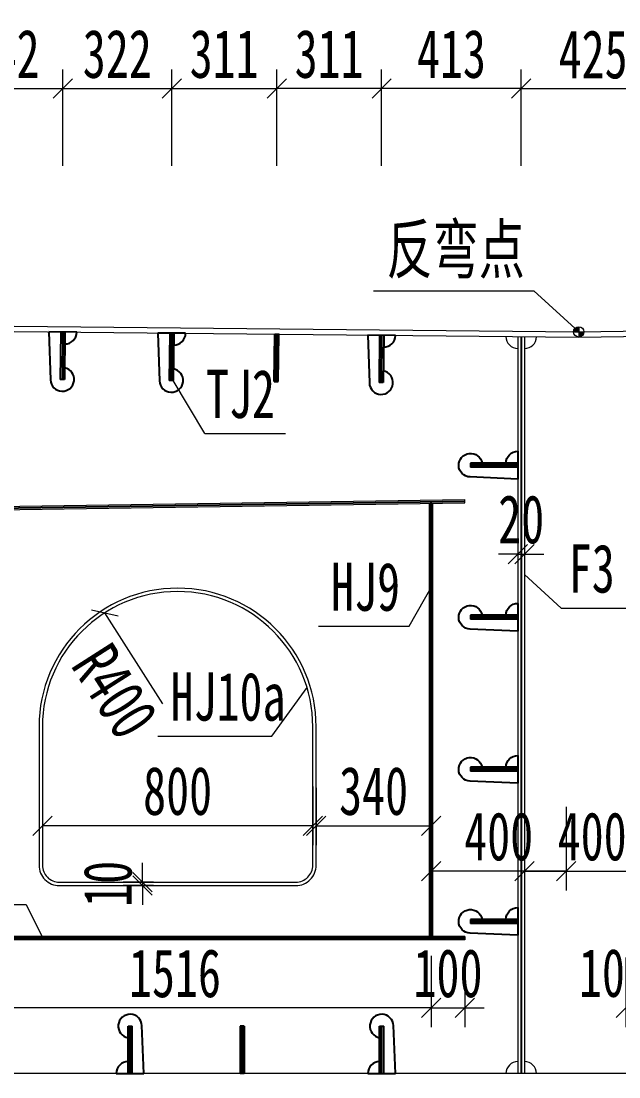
# Model space of a CAD drawing. Header units: millimetres. Extents: x 44597 to 300567, y -113054 to 73044.
# Drawn here: x 146508 to 148277, y -93120 to -89996 of the extents above; entities that cross this region are included whole.
import ezdxf
from ezdxf.enums import TextEntityAlignment as Align

# ---------------------------------------------------------------- set-up
doc = ezdxf.new("R2010")
doc.units = ezdxf.units.MM
doc.layers.get('Defpoints').update_dxf_attribs({"color": 8})
for name, color, linetype, lineweight in [('文字', 7, 'Continuous', 15), ('细实线', 4, 'Continuous', 15), ('钢板粗线', 1, 'Continuous', 25), ('钢板细线', 6, 'Continuous', 15)]:
    doc.layers.add(name, color=color, linetype=linetype, lineweight=lineweight)
doc.styles.add('111', font='', dxfattribs={"width": 0.7})
doc.styles.add('BM_Dim', font='', dxfattribs={"width": 0.85})
doc.styles.get('111').set_extended_font_data('仿宋_GB2312')
doc.styles.get('BM_Dim').set_extended_font_data('仿宋_GB2312')
doc.dimstyles.new('200', dxfattribs={"dimscale": 0, "dimtxt": 2.5, "dimasz": 1, "dimexe": 1, "dimexo": 1, "dimgap": 0.6, "dimtad": 1, "dimdec": 0, "dimdsep": 46, "dimtxsty": '111', "dimblk": 'OBLIQUE', "dimcen": 0, "dimclrd": 4, "dimclre": 4, "dimclrt": 4, "dimadec": 1, "dimazin": 2, "dimtfac": 1, "dimtdec": 0, "dimtix": 1, "dimtmove": 2, "dimatfit": 3, "dimfxl": 4, "dimfxlon": 1, "dimtolj": 1, "dimlwd": -1, "dimlwe": -1, "dimarcsym": 0})

# ---------------------------------------------------------------- blocks, each defined once
blk = doc.blocks.new('_Oblique')
at = {"color": 0, "linetype": 'ByBlock', "lineweight": -2}
blk.add_line((-0.5, -0.5), (0.5, 0.5), dxfattribs=at)
blk = doc.blocks.new('*D2966')
at = {"layer": 'Defpoints', "color": 0, "transparency": 16777216}
for p in [(152358.4, -89862.1), (152358.4, -90847.4), (143970.5, -90873.7)]:
    blk.add_point(p, dxfattribs=at)
at = {"layer": '细实线', "color": 4, "transparency": 16777216}
for p, q in [((143970.5, -90090.6), (143970.5, -89804.9)), ((152358.4, -90090.6), (152358.4, -89804.9)), ((143970.5, -89862.1), (152358.4, -89862.1))]:
    blk.add_line(p, q, dxfattribs=at)
at = {"layer": '细实线', "color": 4, "transparency": 16777216, "xscale": 57.14285714285715, "yscale": 57.14285714285715, "zscale": 57.14285714285715, "rotation": 180}
blk.add_blockref('_Oblique', (143970.5, -89862.1), dxfattribs=at)
at = {"layer": '细实线', "color": 4, "transparency": 16777216, "xscale": 57.14285714285715, "yscale": 57.14285714285715, "zscale": 57.14285714285715}
blk.add_blockref('_Oblique', (152358.4, -89862.1), dxfattribs=at)
at = {"layer": '细实线', "color": 4, "transparency": 16777216, "insert": (148164.5, -89759.8), "char_height": 142.86, "attachment_point": 5, "style": '111'}
blk.add_mtext('\\A1;8388', dxfattribs=at)
blk = doc.blocks.new('*D2968')
at = {"layer": 'Defpoints', "color": 0, "transparency": 16777216}
for p in [(147575.3, -93110.1), (147988.1, -93110.1), (147575.3, -93542.4)]:
    blk.add_point(p, dxfattribs=at)
at = {"layer": '细实线', "color": 4, "transparency": 16777216}
for p, q in [((147575.3, -93313.9), (147575.3, -93599.6)), ((147988.1, -93313.9), (147988.1, -93599.6)), ((147988.1, -93542.4), (147575.3, -93542.4))]:
    blk.add_line(p, q, dxfattribs=at)
at = {"layer": '细实线', "color": 4, "transparency": 16777216, "xscale": 57.14285714285715, "yscale": 57.14285714285715, "zscale": 57.14285714285715, "rotation": 180}
blk.add_blockref('_Oblique', (147575.3, -93542.4), dxfattribs=at)
at = {"layer": '细实线', "color": 4, "transparency": 16777216, "xscale": 57.14285714285715, "yscale": 57.14285714285715, "zscale": 57.14285714285715}
blk.add_blockref('_Oblique', (147988.1, -93542.4), dxfattribs=at)
at = {"layer": '细实线', "color": 4, "transparency": 16777216, "insert": (147781.7, -93440.2), "char_height": 142.86, "attachment_point": 5, "style": '111'}
blk.add_mtext('\\A1;413', dxfattribs=at)
blk = doc.blocks.new('*D2974')
at = {"layer": 'Defpoints', "color": 0, "transparency": 16777216}
for p in [(147162.4, -93111.7), (147575.3, -93110.1), (147162.4, -93542.4)]:
    blk.add_point(p, dxfattribs=at)
at = {"layer": '细实线', "color": 4, "transparency": 16777216}
for p, q in [((147162.4, -93313.9), (147162.4, -93599.6)), ((147575.3, -93313.9), (147575.3, -93599.6)), ((147575.3, -93542.4), (147162.4, -93542.4))]:
    blk.add_line(p, q, dxfattribs=at)
at = {"layer": '细实线', "color": 4, "transparency": 16777216, "xscale": 57.14285714285715, "yscale": 57.14285714285715, "zscale": 57.14285714285715, "rotation": 180}
blk.add_blockref('_Oblique', (147162.4, -93542.4), dxfattribs=at)
at = {"layer": '细实线', "color": 4, "transparency": 16777216, "xscale": 57.14285714285715, "yscale": 57.14285714285715, "zscale": 57.14285714285715}
blk.add_blockref('_Oblique', (147575.3, -93542.4), dxfattribs=at)
at = {"layer": '细实线', "color": 4, "transparency": 16777216, "insert": (147368.8, -93440.2), "char_height": 142.86, "attachment_point": 5, "style": '111'}
blk.add_mtext('\\A1;413', dxfattribs=at)
blk = doc.blocks.new('*D2975')
at = {"layer": 'Defpoints', "color": 0, "transparency": 16777216}
for p in [(147264.7, -90195.9), (146954.2, -90859.7), (147264.7, -90877.2)]:
    blk.add_point(p, dxfattribs=at)
at = {"layer": '细实线', "color": 4, "transparency": 16777216}
for p, q in [((146954.2, -90424.5), (146954.2, -90138.8)), ((147264.7, -90424.5), (147264.7, -90138.8)), ((146954.2, -90195.9), (147264.7, -90195.9))]:
    blk.add_line(p, q, dxfattribs=at)
at = {"layer": '细实线', "color": 4, "transparency": 16777216, "xscale": 57.14285714285715, "yscale": 57.14285714285715, "zscale": 57.14285714285715, "rotation": 180}
blk.add_blockref('_Oblique', (146954.2, -90195.9), dxfattribs=at)
at = {"layer": '细实线', "color": 4, "transparency": 16777216, "xscale": 57.14285714285715, "yscale": 57.14285714285715, "zscale": 57.14285714285715}
blk.add_blockref('_Oblique', (147264.7, -90195.9), dxfattribs=at)
at = {"layer": '细实线', "color": 4, "transparency": 16777216, "insert": (147109.4, -90093.7), "char_height": 142.86, "attachment_point": 5, "style": '111'}
blk.add_mtext('\\A1;311', dxfattribs=at)
blk = doc.blocks.new('12-140加劲 有过焊孔')
at = {"layer": 'Defpoints'}
blk.add_line((0, 0), (0, 140), dxfattribs=at)
at = {"layer": '钢板粗线', "color": 7}
for p, q in [((-6, 0), (-6, 140)), ((-6, 140), (6, 140)), ((6, 0), (6, 140)), ((41, 0), (35, 141.5)), ((-41, 0), (41, 0))]:
    blk.add_line(p, q, dxfattribs=at)
for centre, start, end in [((0, 140), 2.441, 260.1291), ((-6, 0), 90, 180)]:
    blk.add_arc(centre, 35, start, end, dxfattribs=at)
blk = doc.blocks.new('*D2983')
at = {"layer": 'Defpoints', "color": 0, "transparency": 16777216}
for p in [(146954.2, -90195.9), (146631.9, -90855), (146954.2, -90859.7)]:
    blk.add_point(p, dxfattribs=at)
at = {"layer": '细实线', "color": 4, "transparency": 16777216}
for p, q in [((146631.9, -90424.5), (146631.9, -90138.8)), ((146954.2, -90424.5), (146954.2, -90138.8)), ((146631.9, -90195.9), (146954.2, -90195.9))]:
    blk.add_line(p, q, dxfattribs=at)
at = {"layer": '细实线', "color": 4, "transparency": 16777216, "xscale": 57.14285714285715, "yscale": 57.14285714285715, "zscale": 57.14285714285715, "rotation": 180}
blk.add_blockref('_Oblique', (146631.9, -90195.9), dxfattribs=at)
at = {"layer": '细实线', "color": 4, "transparency": 16777216, "xscale": 57.14285714285715, "yscale": 57.14285714285715, "zscale": 57.14285714285715}
blk.add_blockref('_Oblique', (146954.2, -90195.9), dxfattribs=at)
at = {"layer": '细实线', "color": 4, "transparency": 16777216, "insert": (146793, -90093.7), "char_height": 142.86, "attachment_point": 5, "style": '111'}
blk.add_mtext('\\A1;322', dxfattribs=at)
blk = doc.blocks.new('*D2984')
at = {"layer": 'Defpoints', "color": 0, "transparency": 16777216}
for p in [(146631.9, -90195.9), (146290.1, -90868), (146631.9, -90855)]:
    blk.add_point(p, dxfattribs=at)
at = {"layer": '细实线', "color": 4, "transparency": 16777216}
for p, q in [((146290.1, -90424.5), (146290.1, -90138.8)), ((146631.9, -90424.5), (146631.9, -90138.8)), ((146290.1, -90195.9), (146631.9, -90195.9))]:
    blk.add_line(p, q, dxfattribs=at)
at = {"layer": '细实线', "color": 4, "transparency": 16777216, "xscale": 57.14285714285715, "yscale": 57.14285714285715, "zscale": 57.14285714285715, "rotation": 180}
blk.add_blockref('_Oblique', (146290.1, -90195.9), dxfattribs=at)
at = {"layer": '细实线', "color": 4, "transparency": 16777216, "xscale": 57.14285714285715, "yscale": 57.14285714285715, "zscale": 57.14285714285715}
blk.add_blockref('_Oblique', (146631.9, -90195.9), dxfattribs=at)
at = {"layer": '细实线', "color": 4, "transparency": 16777216, "insert": (146461, -90093.7), "char_height": 142.86, "attachment_point": 5, "style": '111'}
blk.add_mtext('\\A1;342', dxfattribs=at)
blk = doc.blocks.new('*D2988')
at = {"layer": 'Defpoints', "color": 0, "transparency": 16777216}
for p in [(147575.3, -90195.9), (147575.3, -90857), (147988.1, -90931.3)]:
    blk.add_point(p, dxfattribs=at)
at = {"layer": '细实线', "color": 4, "transparency": 16777216}
for p, q in [((147575.3, -90424.5), (147575.3, -90138.8)), ((147988.1, -90424.5), (147988.1, -90138.8)), ((147988.1, -90195.9), (147575.3, -90195.9))]:
    blk.add_line(p, q, dxfattribs=at)
at = {"layer": '细实线', "color": 4, "transparency": 16777216, "xscale": 57.14285714285715, "yscale": 57.14285714285715, "zscale": 57.14285714285715, "rotation": 180}
blk.add_blockref('_Oblique', (147575.3, -90195.9), dxfattribs=at)
at = {"layer": '细实线', "color": 4, "transparency": 16777216, "xscale": 57.14285714285715, "yscale": 57.14285714285715, "zscale": 57.14285714285715}
blk.add_blockref('_Oblique', (147988.1, -90195.9), dxfattribs=at)
at = {"layer": '细实线', "color": 4, "transparency": 16777216, "insert": (147781.7, -90093.7), "char_height": 142.86, "attachment_point": 5, "style": '111'}
blk.add_mtext('\\A1;413', dxfattribs=at)
blk = doc.blocks.new('*D2989')
at = {"layer": 'Defpoints', "color": 0, "transparency": 16777216}
for p in [(147264.7, -90195.9), (147264.7, -90877.2), (147575.3, -90857)]:
    blk.add_point(p, dxfattribs=at)
at = {"layer": '细实线', "color": 4, "transparency": 16777216}
for p, q in [((147264.7, -90424.5), (147264.7, -90138.8)), ((147575.3, -90424.5), (147575.3, -90138.8)), ((147575.3, -90195.9), (147264.7, -90195.9))]:
    blk.add_line(p, q, dxfattribs=at)
at = {"layer": '细实线', "color": 4, "transparency": 16777216, "xscale": 57.14285714285715, "yscale": 57.14285714285715, "zscale": 57.14285714285715, "rotation": 180}
blk.add_blockref('_Oblique', (147264.7, -90195.9), dxfattribs=at)
at = {"layer": '细实线', "color": 4, "transparency": 16777216, "xscale": 57.14285714285715, "yscale": 57.14285714285715, "zscale": 57.14285714285715}
blk.add_blockref('_Oblique', (147575.3, -90195.9), dxfattribs=at)
at = {"layer": '细实线', "color": 4, "transparency": 16777216, "insert": (147420, -90093.7), "char_height": 142.86, "attachment_point": 5, "style": '111'}
blk.add_mtext('\\A1;311', dxfattribs=at)
blk = doc.blocks.new('*D2992')
at = {"layer": 'Defpoints', "color": 0, "transparency": 16777216}
for p in [(152358.4, -89566), (140690.2, -90845.3), (152358.4, -90880)]:
    blk.add_point(p, dxfattribs=at)
at = {"layer": '细实线', "color": 4, "transparency": 16777216}
for p, q in [((140690.2, -89794.5), (140690.2, -89508.8)), ((152358.4, -89794.5), (152358.4, -89508.8)), ((140690.2, -89566), (152358.4, -89566))]:
    blk.add_line(p, q, dxfattribs=at)
at = {"layer": '细实线', "color": 4, "transparency": 16777216, "xscale": 57.14285714285715, "yscale": 57.14285714285715, "zscale": 57.14285714285715, "rotation": 180}
blk.add_blockref('_Oblique', (140690.2, -89566), dxfattribs=at)
at = {"layer": '细实线', "color": 4, "transparency": 16777216, "xscale": 57.14285714285715, "yscale": 57.14285714285715, "zscale": 57.14285714285715}
blk.add_blockref('_Oblique', (152358.4, -89566), dxfattribs=at)
at = {"layer": '细实线', "color": 4, "transparency": 16777216, "insert": (146524.3, -89463.7), "char_height": 142.86, "attachment_point": 5, "style": '111'}
blk.add_mtext('\\A1;11668', dxfattribs=at)
blk = doc.blocks.new('*D2993')
at = {"layer": 'Defpoints', "color": 0, "transparency": 16777216}
for p in [(146206, -92710.1), (147721.5, -92705.1), (146206, -92916.4)]:
    blk.add_point(p, dxfattribs=at)
at = {"layer": '细实线', "color": 4, "transparency": 16777216}
for p, q in [((146206, -92767.2), (146206, -92973.5)), ((147721.5, -92762.2), (147721.5, -92973.5)), ((147721.5, -92916.4), (146206, -92916.4))]:
    blk.add_line(p, q, dxfattribs=at)
at = {"layer": '细实线', "color": 4, "transparency": 16777216, "xscale": 57.14285714285715, "yscale": 57.14285714285715, "zscale": 57.14285714285715, "rotation": 180}
blk.add_blockref('_Oblique', (146206, -92916.4), dxfattribs=at)
at = {"layer": '细实线', "color": 4, "transparency": 16777216, "xscale": 57.14285714285715, "yscale": 57.14285714285715, "zscale": 57.14285714285715}
blk.add_blockref('_Oblique', (147721.5, -92916.4), dxfattribs=at)
at = {"layer": '细实线', "color": 4, "transparency": 16777216, "insert": (146963.7, -92814.1), "char_height": 142.86, "attachment_point": 5, "style": '111'}
blk.add_mtext('\\A1;1516', dxfattribs=at)
blk = doc.blocks.new('*D2994')
at = {"layer": 'Defpoints', "color": 0, "transparency": 16777216}
for p in [(146830.9, -93110.1), (147162.4, -93111.7), (146830.9, -93542.4)]:
    blk.add_point(p, dxfattribs=at)
at = {"layer": '细实线', "color": 4, "transparency": 16777216}
for p, q in [((146830.9, -93313.9), (146830.9, -93599.6)), ((147162.4, -93313.9), (147162.4, -93599.6)), ((147162.4, -93542.4), (146830.9, -93542.4))]:
    blk.add_line(p, q, dxfattribs=at)
at = {"layer": '细实线', "color": 4, "transparency": 16777216, "xscale": 57.14285714285715, "yscale": 57.14285714285715, "zscale": 57.14285714285715, "rotation": 180}
blk.add_blockref('_Oblique', (146830.9, -93542.4), dxfattribs=at)
at = {"layer": '细实线', "color": 4, "transparency": 16777216, "xscale": 57.14285714285715, "yscale": 57.14285714285715, "zscale": 57.14285714285715}
blk.add_blockref('_Oblique', (147162.4, -93542.4), dxfattribs=at)
at = {"layer": '细实线', "color": 4, "transparency": 16777216, "insert": (146996.7, -93440.2), "char_height": 142.86, "attachment_point": 5, "style": '111'}
blk.add_mtext('\\A1;331', dxfattribs=at)
blk = doc.blocks.new('*D2995')
at = {"layer": 'Defpoints', "color": 0, "transparency": 16777216}
for p in [(146434.9, -93110.1), (146830.9, -93110.1), (146434.9, -93542.4)]:
    blk.add_point(p, dxfattribs=at)
at = {"layer": '细实线', "color": 4, "transparency": 16777216}
for p, q in [((146434.9, -93313.9), (146434.9, -93599.6)), ((146830.9, -93313.9), (146830.9, -93599.6)), ((146830.9, -93542.4), (146434.9, -93542.4))]:
    blk.add_line(p, q, dxfattribs=at)
at = {"layer": '细实线', "color": 4, "transparency": 16777216, "xscale": 57.14285714285715, "yscale": 57.14285714285715, "zscale": 57.14285714285715, "rotation": 180}
blk.add_blockref('_Oblique', (146434.9, -93542.4), dxfattribs=at)
at = {"layer": '细实线', "color": 4, "transparency": 16777216, "xscale": 57.14285714285715, "yscale": 57.14285714285715, "zscale": 57.14285714285715}
blk.add_blockref('_Oblique', (146830.9, -93542.4), dxfattribs=at)
at = {"layer": '细实线', "color": 4, "transparency": 16777216, "insert": (146632.9, -93440.2), "char_height": 142.86, "attachment_point": 5, "style": '111'}
blk.add_mtext('\\A1;396', dxfattribs=at)
blk = doc.blocks.new('*D3002')
at = {"layer": 'Defpoints', "color": 0, "transparency": 16777216}
for p in [(147721.5, -92710.1), (147821.5, -92710.1), (147821.5, -92916.4)]:
    blk.add_point(p, dxfattribs=at)
at = {"layer": '细实线', "color": 4, "transparency": 16777216}
for p, q in [((147721.5, -92767.2), (147721.5, -92973.5)), ((147821.5, -92767.2), (147821.5, -92973.5)), ((147721.5, -92916.4), (147664.4, -92916.4)), ((147721.5, -92916.4), (147821.5, -92916.4)), ((147821.5, -92916.4), (147878.7, -92916.4))]:
    blk.add_line(p, q, dxfattribs=at)
at = {"layer": '细实线', "color": 4, "transparency": 16777216, "xscale": 57.14285714285715, "yscale": 57.14285714285715, "zscale": 57.14285714285715}
blk.add_blockref('_Oblique', (147721.5, -92916.4), dxfattribs=at)
at = {"layer": '细实线', "color": 4, "transparency": 16777216, "xscale": 57.14285714285715, "yscale": 57.14285714285715, "zscale": 57.14285714285715, "rotation": 180}
blk.add_blockref('_Oblique', (147821.5, -92916.4), dxfattribs=at)
at = {"layer": '细实线', "color": 4, "transparency": 16777216, "insert": (147771.5, -92814.1), "char_height": 142.86, "attachment_point": 5, "style": '111'}
blk.add_mtext('\\A1;100', dxfattribs=at)
blk = doc.blocks.new('*D3003')
at = {"layer": 'Defpoints', "color": 0, "transparency": 16777216}
for p in [(147381.5, -92208.1), (147721.5, -92201.8), (147721.5, -92377)]:
    blk.add_point(p, dxfattribs=at)
at = {"layer": '细实线', "color": 4, "transparency": 16777216}
for p, q in [((147381.5, -92265.3), (147381.5, -92434.2)), ((147721.5, -92258.9), (147721.5, -92434.2)), ((147381.5, -92377), (147721.5, -92377))]:
    blk.add_line(p, q, dxfattribs=at)
at = {"layer": '细实线', "color": 4, "transparency": 16777216, "xscale": 57.14285714285715, "yscale": 57.14285714285715, "zscale": 57.14285714285715, "rotation": 180}
blk.add_blockref('_Oblique', (147381.5, -92377), dxfattribs=at)
at = {"layer": '细实线', "color": 4, "transparency": 16777216, "xscale": 57.14285714285715, "yscale": 57.14285714285715, "zscale": 57.14285714285715}
blk.add_blockref('_Oblique', (147721.5, -92377), dxfattribs=at)
at = {"layer": '细实线', "color": 4, "transparency": 16777216, "insert": (147551.5, -92274.8), "char_height": 142.86, "attachment_point": 5, "style": '111'}
blk.add_mtext('\\A1;340', dxfattribs=at)
blk = doc.blocks.new('*D3004')
at = {"layer": 'Defpoints', "color": 0, "transparency": 16777216}
for p in [(146571.5, -92209.7), (147371.5, -92203.4), (146571.5, -92377)]:
    blk.add_point(p, dxfattribs=at)
at = {"layer": '细实线', "color": 4, "transparency": 16777216}
for p, q in [((146571.5, -92266.8), (146571.5, -92434.2)), ((147371.5, -92260.5), (147371.5, -92434.2)), ((147371.5, -92377), (146571.5, -92377))]:
    blk.add_line(p, q, dxfattribs=at)
at = {"layer": '细实线', "color": 4, "transparency": 16777216, "xscale": 57.14285714285715, "yscale": 57.14285714285715, "zscale": 57.14285714285715, "rotation": 180}
blk.add_blockref('_Oblique', (146571.5, -92377), dxfattribs=at)
at = {"layer": '细实线', "color": 4, "transparency": 16777216, "xscale": 57.14285714285715, "yscale": 57.14285714285715, "zscale": 57.14285714285715}
blk.add_blockref('_Oblique', (147371.5, -92377), dxfattribs=at)
at = {"layer": '细实线', "color": 4, "transparency": 16777216, "insert": (146971.5, -92274.8), "char_height": 142.86, "attachment_point": 5, "style": '111'}
blk.add_mtext('\\A1;800', dxfattribs=at)
blk = doc.blocks.new('*D3005')
at = {"layer": 'Defpoints', "color": 0, "transparency": 16777216}
for p in [(146867.6, -92554.1), (146957.7, -92544.1), (146957.7, -92554.1)]:
    blk.add_point(p, dxfattribs=at)
at = {"layer": '细实线', "color": 4, "transparency": 16777216}
for p, q in [((146867.6, -92544.1), (146867.6, -92487)), ((146900.5, -92544.1), (146810.4, -92544.1)), ((146900.5, -92554.1), (146810.4, -92554.1)), ((146867.6, -92544.1), (146867.6, -92554.1)), ((146867.6, -92554.1), (146867.6, -92611.2))]:
    blk.add_line(p, q, dxfattribs=at)
at = {"layer": '细实线', "color": 4, "transparency": 16777216, "xscale": 57.14285714285715, "yscale": 57.14285714285715, "zscale": 57.14285714285715}
for p, rotation in [((146867.6, -92544.1), 270), ((146867.6, -92554.1), 90)]:
    blk.add_blockref('_Oblique', p, dxfattribs=dict(at, rotation=rotation))
at = {"layer": '细实线', "color": 4, "transparency": 16777216, "insert": (146765.3, -92549.1), "char_height": 142.86, "attachment_point": 5, "rotation": 90, "style": '111'}
blk.add_mtext('\\A1;10', dxfattribs=at)
blk = doc.blocks.new('*D3006')
at = {"layer": 'Defpoints', "color": 0, "transparency": 16777216}
for p in [(147721.5, -92228.7), (148121.5, -92264), (147721.5, -92511.6)]:
    blk.add_point(p, dxfattribs=at)
at = {"layer": '细实线', "color": 4, "transparency": 16777216}
for p, q in [((147721.5, -92285.9), (147721.5, -92568.8)), ((148121.5, -92321.1), (148121.5, -92568.8)), ((148121.5, -92511.6), (147721.5, -92511.6))]:
    blk.add_line(p, q, dxfattribs=at)
at = {"layer": '细实线', "color": 4, "transparency": 16777216, "xscale": 57.14285714285715, "yscale": 57.14285714285715, "zscale": 57.14285714285715, "rotation": 180}
blk.add_blockref('_Oblique', (147721.5, -92511.6), dxfattribs=at)
at = {"layer": '细实线', "color": 4, "transparency": 16777216, "xscale": 57.14285714285715, "yscale": 57.14285714285715, "zscale": 57.14285714285715}
blk.add_blockref('_Oblique', (148121.5, -92511.6), dxfattribs=at)
at = {"layer": '细实线', "color": 4, "transparency": 16777216, "insert": (147921.5, -92409.4), "char_height": 142.86, "attachment_point": 5, "style": '111'}
blk.add_mtext('\\A1;400', dxfattribs=at)
blk = doc.blocks.new('...')
at = {"layer": '细实线'}
h = blk.add_hatch(color=256, dxfattribs=at)
h.dxf.hatch_style = 1
h.paths.add_polyline_path([(-15.3, 0, -0.414214), (0, 15.3), (0, 0)])
h.paths.add_polyline_path([(0, -15.3), (0, 0), (15.3, 0, -0.414214)])
for p, q in [((0, 15.3), (0, -15.3)), ((-15.3, 0), (15.3, 0))]:
    blk.add_line(p, q, dxfattribs=at)
blk.add_circle((0, 0), 15.3, dxfattribs=at)
blk = doc.blocks.new('*D3037')
at = {"layer": 'Defpoints', "color": 0, "transparency": 16777216}
for p in [(-4582.9, 647.1), (-4582.9, -84.7), (-5008.3, -97.1)]:
    blk.add_point(p, dxfattribs=at)
at = {"layer": '细实线', "color": 4, "transparency": 16777216}
for p, q in [((-5008.3, 418.5), (-5008.3, 704.2)), ((-4582.9, 418.5), (-4582.9, 704.2)), ((-5008.3, 647.1), (-4582.9, 647.1))]:
    blk.add_line(p, q, dxfattribs=at)
at = {"layer": '细实线', "color": 4, "transparency": 16777216, "xscale": 57.14285714285715, "yscale": 57.14285714285715, "zscale": 57.14285714285715, "rotation": 180}
blk.add_blockref('_Oblique', (-5008.3, 647.1), dxfattribs=at)
at = {"layer": '细实线', "color": 4, "transparency": 16777216, "xscale": 57.14285714285715, "yscale": 57.14285714285715, "zscale": 57.14285714285715}
blk.add_blockref('_Oblique', (-4582.9, 647.1), dxfattribs=at)
at = {"layer": '细实线', "color": 4, "transparency": 16777216, "insert": (-4795.6, 747.8), "char_height": 142.86, "attachment_point": 5, "style": '111'}
blk.add_mtext('\\A1;425', dxfattribs=at)
blk = doc.blocks.new('*D3039')
at = {"layer": 'Defpoints', "color": 0, "transparency": 16777216}
for p in [(-4698.3, -1867.1), (-4598.3, -1867.1), (-4698.3, -2072.6)]:
    blk.add_point(p, dxfattribs=at)
at = {"layer": '细实线', "color": 4, "transparency": 16777216}
for p, q in [((-4698.3, -1924.2), (-4698.3, -2129.7)), ((-4598.3, -1924.2), (-4598.3, -2129.7)), ((-4598.3, -2072.6), (-4698.3, -2072.6))]:
    blk.add_line(p, q, dxfattribs=at)
at = {"layer": '细实线', "color": 4, "transparency": 16777216, "xscale": 57.14285714285715, "yscale": 57.14285714285715, "zscale": 57.14285714285715, "rotation": 180}
blk.add_blockref('_Oblique', (-4698.3, -2072.6), dxfattribs=at)
at = {"layer": '细实线', "color": 4, "transparency": 16777216, "xscale": 57.14285714285715, "yscale": 57.14285714285715, "zscale": 57.14285714285715}
blk.add_blockref('_Oblique', (-4598.3, -2072.6), dxfattribs=at)
at = {"layer": '细实线', "color": 4, "transparency": 16777216, "insert": (-4735.4, -1970.3), "char_height": 142.86, "attachment_point": 5, "style": '111'}
blk.add_mtext('\\A1;100', dxfattribs=at)
blk = doc.blocks.new('*D3040')
at = {"layer": 'Defpoints', "color": 0, "transparency": 16777216}
for p in [(-4998.3, -1429.4), (-4598.3, -1429.4), (-4598.3, -1668.6)]:
    blk.add_point(p, dxfattribs=at)
at = {"layer": '细实线', "color": 4, "transparency": 16777216}
for p, q in [((-4998.3, -1486.6), (-4998.3, -1725.7)), ((-4598.3, -1486.6), (-4598.3, -1725.7)), ((-4998.3, -1668.6), (-4598.3, -1668.6))]:
    blk.add_line(p, q, dxfattribs=at)
at = {"layer": '细实线', "color": 4, "transparency": 16777216, "xscale": 57.14285714285715, "yscale": 57.14285714285715, "zscale": 57.14285714285715, "rotation": 180}
blk.add_blockref('_Oblique', (-4998.3, -1668.6), dxfattribs=at)
at = {"layer": '细实线', "color": 4, "transparency": 16777216, "xscale": 57.14285714285715, "yscale": 57.14285714285715, "zscale": 57.14285714285715}
blk.add_blockref('_Oblique', (-4598.3, -1668.6), dxfattribs=at)
at = {"layer": '细实线', "color": 4, "transparency": 16777216, "insert": (-4798.3, -1566.3), "char_height": 142.86, "attachment_point": 5, "style": '111'}
blk.add_mtext('\\A1;400', dxfattribs=at)
blk = doc.blocks.new('*D3041')
at = {"layer": 'Defpoints', "color": 0, "transparency": 16777216}
for p in [(-5018.3, -671.8), (-4998.3, -679.2), (-4998.3, -730.4)]:
    blk.add_point(p, dxfattribs=at)
at = {"layer": '细实线', "color": 4, "transparency": 16777216}
for p, q in [((-5018.3, -730.4), (-5075.5, -730.4)), ((-5018.3, -729), (-5018.3, -787.5)), ((-5018.3, -730.4), (-4998.3, -730.4)), ((-4998.3, -730.4), (-4998.3, -787.5)), ((-4998.3, -730.4), (-4941.2, -730.4))]:
    blk.add_line(p, q, dxfattribs=at)
at = {"layer": '细实线', "color": 4, "transparency": 16777216, "xscale": 57.14285714285715, "yscale": 57.14285714285715, "zscale": 57.14285714285715}
blk.add_blockref('_Oblique', (-5018.3, -730.4), dxfattribs=at)
at = {"layer": '细实线', "color": 4, "transparency": 16777216, "xscale": 57.14285714285715, "yscale": 57.14285714285715, "zscale": 57.14285714285715, "rotation": 180}
blk.add_blockref('_Oblique', (-4998.3, -730.4), dxfattribs=at)
at = {"layer": '细实线', "color": 4, "transparency": 16777216, "insert": (-5008.3, -628.1), "char_height": 142.86, "attachment_point": 5, "style": '111'}
blk.add_mtext('\\A1;20', dxfattribs=at)
blk = doc.blocks.new('*D3042')
at = {"layer": 'Defpoints', "color": 0, "transparency": 16777216}
for p in [(-5008.3, -2267.1), (-4521.9, -2267.1), (-5008.3, -2699.4)]:
    blk.add_point(p, dxfattribs=at)
at = {"layer": '细实线', "color": 4, "transparency": 16777216}
for p, q in [((-5008.3, -2470.8), (-5008.3, -2756.6)), ((-4521.9, -2470.8), (-4521.9, -2756.6)), ((-4521.9, -2699.4), (-5008.3, -2699.4))]:
    blk.add_line(p, q, dxfattribs=at)
at = {"layer": '细实线', "color": 4, "transparency": 16777216, "xscale": 57.14285714285715, "yscale": 57.14285714285715, "zscale": 57.14285714285715, "rotation": 180}
blk.add_blockref('_Oblique', (-5008.3, -2699.4), dxfattribs=at)
at = {"layer": '细实线', "color": 4, "transparency": 16777216, "xscale": 57.14285714285715, "yscale": 57.14285714285715, "zscale": 57.14285714285715}
blk.add_blockref('_Oblique', (-4521.9, -2699.4), dxfattribs=at)
at = {"layer": '细实线', "color": 4, "transparency": 16777216, "insert": (-4765.1, -2597.2), "char_height": 142.86, "attachment_point": 5, "style": '111'}
blk.add_mtext('\\A1;486', dxfattribs=at)
blk = doc.blocks.new('14-160加劲 有过焊孔')
at = {"layer": 'Defpoints'}
blk.add_line((38609.4, 31489.3), (38609.4, 31629.3), dxfattribs=at)
at = {"layer": '钢板粗线', "color": 7}
for p, q in [((38603.4, 31489.3), (38603.4, 31629.3)), ((38603.4, 31629.3), (38615.4, 31629.3)), ((38615.4, 31489.3), (38615.4, 31629.3)), ((38650.4, 31489.3), (38644.3, 31630.8)), ((38568.4, 31489.3), (38650.4, 31489.3))]:
    blk.add_line(p, q, dxfattribs=at)
for centre, start, end in [((38609.4, 31629.3), 2.441, 260.1291), ((38603.4, 31489.3), 90, 180)]:
    blk.add_arc(centre, 35, start, end, dxfattribs=at)
blk = doc.blocks.new('12-140加劲 无过焊孔')
at = {"layer": 'Defpoints'}
blk.add_line((38946.6, 32076.7), (38946.6, 32216.7), dxfattribs=at)
at = {"layer": '钢板粗线', "color": 7}
for p, q in [((38940.6, 32076.7), (38940.6, 32216.7)), ((38940.6, 32216.7), (38952.6, 32216.7)), ((38952.6, 32076.7), (38952.6, 32216.7)), ((38940.6, 32076.7), (38952.6, 32076.7))]:
    blk.add_line(p, q, dxfattribs=at)
blk = doc.blocks.new('EEE1')
at = {"layer": 'Defpoints', "color": 8}
blk.add_line((-5008.3, -88.3), (-5008.3, -2267.1), dxfattribs=at)
at = {"layer": '细实线'}
for p, q in [((-5445.4, 48.6), (-4970.7, 48.6)), ((-4970.7, 48.6), (-4838.1, -72.6)), ((-4890, -890.1), (-4998.3, -790.5)), ((-4890, -890.1), (-4683.9, -890.1))]:
    blk.add_line(p, q, dxfattribs=at)
at = {"layer": '钢板细线', "color": 3}
for p, q in [((-5018.3, -86.8), (-5018.3, -2267.1)), ((-4998.3, -87), (-4998.3, -2267.1))]:
    blk.add_line(p, q, dxfattribs=at)
at = {"layer": '钢板细线'}
for centre, start, end in [((-5018.3, -86.8), 179.6494, 270), ((-4998.3, -86.9), 270, 359.6494), ((-5018.3, -2267.1), 90, 180), ((-4998.3, -2267.1), 0, 90)]:
    blk.add_arc(centre, 35, start, end, dxfattribs=at)
at = {"layer": '细实线'}
blk.add_blockref('...', (-4838.1, -72.6), dxfattribs=at)
at = {"layer": '钢板细线', "xscale": -1}
for p, rotation in [((26471, 38142.3), 90.00000000000416), ((26471, 37692.3), 90.00000000000416), ((26471, 37242.3), 90.00000000000416), ((26471, 36792.3), 90.00000000000418)]:
    blk.add_blockref('14-160加劲 有过焊孔', p, dxfattribs=dict(at, rotation=rotation))
at = {"layer": '文字', "style": 'BM_Dim', "width": 0.7}
for s, p in [('反弯点', (-5202.1, 57.7)), ('F3', (-4799.5, -887))]:
    blk.add_text(s, height=142.86, dxfattribs=at).set_placement(p, align=Align.BOTTOM_CENTER)
at = {"layer": '细实线'}
for base, p1, p2, override, picture, middle in [((-4582.9, 647.1), (-5008.3, -97.1), (-4582.9, -84.7), {"dimscale": 57.142857, "dimtxsty": '111', "dimblk": 'Oblique'}, '*D3037', (-4795.6, 747.8)), ((-4998.3, -730.4), (-5018.3, -671.8), (-4998.3, -679.2), {"dimscale": 57.142857, "dimblk": 'Oblique'}, '*D3041', (-5008.3, -628.1)), ((-4598.3, -1668.6), (-4998.3, -1429.4), (-4598.3, -1429.4), {"dimscale": 57.142857, "dimblk": 'Oblique'}, '*D3040', (-4798.3, -1566.3)), ((-5008.3, -2699.4), (-4521.9, -2267.1), (-5008.3, -2267.1), {"dimscale": 57.142857, "dimblk": 'Oblique'}, '*D3042', (-4765.1, -2597.2))]:
    dim = blk.add_linear_dim(base=base, p1=p1, p2=p2, dimstyle='200', override=override, dxfattribs=at)
    dim.commit()
    dim.dimension.update_dxf_attribs({"geometry": picture, "text_midpoint": middle})
dim = blk.add_linear_dim(base=(-4698.3, -2072.6), p1=(-4598.3, -1867.1), p2=(-4698.3, -1867.1), dimstyle='200', override={"dimscale": 57.142857, "dimblk": 'Oblique'}, dxfattribs=at)
dim.commit()
dim.dimension.update_dxf_attribs({"geometry": '*D3039', "text_midpoint": (-4735.4, -1970.3), "dimtype": 160})

msp = doc.modelspace()

# ---------------------------------------------------------------- linework, layer by layer
at = {"layer": 'Defpoints', "color": 8}
for p, q in [((144952.8, -91459.7), (147821.5, -91416.7)), ((147721.5, -92710.1), (147721.5, -91418.2)), ((147821.5, -92710.1), (146106, -92710.1))]:
    msp.add_line(p, q, dxfattribs=at)
at = {"layer": '细实线'}
for p, q in [((147052.5, -91216.5), (146958.8, -91059.6)), ((147052.5, -91216.5), (147290.4, -91216.5)), ((147657.1, -91786.9), (147726.5, -91663.3)), ((147388.3, -91786.9), (147657.1, -91786.9)), ((147249.9, -92112), (147354.4, -91968.2)), ((146913.1, -92112), (147249.9, -92112)), ((146285.6, -92610.2), (146523.6, -92610.2)), ((146523.6, -92610.2), (146571.5, -92707.8))]:
    msp.add_line(p, q, dxfattribs=at)
at = {"layer": '细实线', "color": 4}
msp.add_line((146928.1, -92016.1), (146756.1, -91747.1), dxfattribs=at)
at = {"layer": '钢板细线'}
for p, q in [((144952.8, -91454.7), (147821.4, -91411.7)), ((147821.6, -91421.7), (147821.4, -91411.7)), ((144952.9, -91464.7), (147821.6, -91421.7)), ((147716.5, -92705.1), (147716.5, -91423.3)), ((147726.5, -92705.1), (147726.5, -91423.1)), ((147821.5, -92705.1), (146106, -92705.1)), ((147821.5, -92715.1), (146106, -92715.1)), ((147821.5, -92705.1), (147821.5, -92715.1)), ((151969.6, -93110.1), (145980.6, -93110.1))]:
    msp.add_line(p, q, dxfattribs=at)
for points in [[(140690.2, -90840.8), (148158.4, -90915.6), (152996.5, -90843)], [(140690.2, -90856.8), (148158.4, -90931.6), (152996.5, -90859)]]:
    msp.add_lwpolyline(points, dxfattribs=at)
for points in [[(146621.5, -92554.1), (147321.5, -92554.1, 0.414214), (147381.5, -92494.1), (147381.5, -92084.1, 1), (146561.5, -92084.1), (146561.5, -92494.1, 0.414214)], [(146621.5, -92544.1), (147321.5, -92544.1, 0.414214), (147371.5, -92494.1), (147371.5, -92084.1, 1), (146571.5, -92084.1), (146571.5, -92494.1, 0.414214)]]:
    msp.add_lwpolyline(points, format="xyb", close=True, dxfattribs=at)

# ---------------------------------------------------------------- block references
at = {"layer": '细实线'}
msp.add_blockref('EEE1', (152996.5, -90843), dxfattribs=at)
for name, p, rotation in [('12-140加劲 有过焊孔', (146631.9, -90916.3), 179.4262908401), ('12-140加劲 有过焊孔', (146954.2, -90919.5), 179.4262908401), ('12-140加劲 无过焊孔', (107997.5, -122747.8), 359.4262918047068), ('12-140加劲 有过焊孔', (147575.3, -90925.8), 179.4262908401)]:
    msp.add_blockref(name, p, dxfattribs=dict(at, rotation=rotation))
at = {"layer": '细实线', "color": 4, "xscale": 57.14285714285714, "yscale": 57.14285714285714, "zscale": 57.14285714285714, "rotation": 302.5831107516607}
msp.add_blockref('_Oblique', (146756.1, -91747.1), dxfattribs=at)
at = {"layer": '钢板细线'}
for name, p, rotation in [('12-140加劲 有过焊孔', (146830.9, -93110.1), 359.9999999999936), ('12-140加劲 有过焊孔', (147575.3, -93110.1), 359.9999999999936), ('12-140加劲 无过焊孔', (186109, -60893.4), 180.0000000000018)]:
    msp.add_blockref(name, p, dxfattribs=dict(at, rotation=rotation))

# ---------------------------------------------------------------- texts
at = {"layer": '文字', "style": 'BM_Dim', "width": 0.7}
for s, p in [('TJ2', (147157.4, -91213.4)), ('HJ9', (147527.8, -91783.9)), ('HJ10a', (147120.7, -92108.9))]:
    msp.add_text(s, height=142.86, dxfattribs=at).set_placement(p, align=Align.BOTTOM_CENTER)
at = {"layer": '细实线', "color": 4, "insert": (146785.7, -91979.3), "char_height": 142.86, "attachment_point": 5, "rotation": 302.5831, "style": '111'}
msp.add_mtext('\\A1;R400', dxfattribs=at)

# ---------------------------------------------------------------- dimensions: what is measured, and where the dimension line sits
at = {"layer": '细实线'}
for base, p1, p2, override, picture, middle in [((152358.4, -89566), (140690.2, -90845.3), (152358.4, -90880), {"dimscale": 57.142857, "dimtxsty": '111', "dimblk": 'Oblique'}, '*D2992', (146524.3, -89463.7)), ((152358.4, -89862.1), (143970.5, -90873.7), (152358.4, -90847.4), {"dimscale": 57.142857, "dimtxsty": '111', "dimblk": 'Oblique'}, '*D2966', (148164.5, -89759.8)), ((146631.9, -90195.9), (146290.1, -90868), (146631.9, -90855), {"dimscale": 57.142857, "dimblk": 'Oblique'}, '*D2984', (146461, -90093.7)), ((146954.2, -90195.9), (146631.9, -90855), (146954.2, -90859.7), {"dimscale": 57.142857, "dimblk": 'Oblique'}, '*D2983', (146793, -90093.7)), ((147264.7196, -90195.9316), (146954.1625, -90859.7464), (147264.7196, -90877.2305), {"dimscale": 57.142857, "dimblk": 'Oblique'}, '*D2975', (147109.441, -90093.6922)), ((147264.7, -90195.9), (147575.3, -90857), (147264.7, -90877.2), {"dimscale": 57.142857, "dimblk": 'Oblique'}, '*D2989', (147420, -90093.7)), ((147575.3, -90195.9), (147988.1, -90931.3), (147575.3, -90857), {"dimscale": 57.142857, "dimblk": 'Oblique'}, '*D2988', (147781.7, -90093.7)), ((146571.5, -92377), (147371.5, -92203.4), (146571.5, -92209.7), {"dimscale": 57.142857, "dimblk": 'Oblique'}, '*D3004', (146971.5, -92274.8)), ((147721.5, -92511.6), (148121.5, -92264), (147721.5, -92228.7), {"dimscale": 57.142857, "dimblk": 'Oblique'}, '*D3006', (147921.5, -92409.4)), ((146205.958, -92916.3872), (147721.5157, -92705.1062), (146205.958, -92710.1062), {"dimscale": 57.142857, "dimblk": 'Oblique'}, '*D2993', (146963.7368, -92814.1479)), ((147821.5, -92916.4), (147721.5, -92710.1), (147821.5, -92710.1), {"dimscale": 57.142857, "dimblk": 'Oblique'}, '*D3002', (147771.5, -92814.1)), ((146434.9, -93542.4), (146830.9, -93110.1), (146434.9, -93110.1), {"dimscale": 57.142857, "dimblk": 'Oblique'}, '*D2995', (146632.9, -93440.2)), ((146830.9447, -93542.4453), (147162.4203, -93111.6821), (146830.9447, -93110.1062), {"dimscale": 57.142857, "dimblk": 'Oblique'}, '*D2994', (146996.6825, -93440.2059)), ((147162.4, -93542.4), (147575.3, -93110.1), (147162.4, -93111.7), {"dimscale": 57.142857, "dimblk": 'Oblique'}, '*D2974', (147368.8, -93440.2)), ((147575.3, -93542.4), (147988.1, -93110.1), (147575.3, -93110.1), {"dimscale": 57.142857, "dimtxsty": '111', "dimblk": 'Oblique'}, '*D2968', (147781.7, -93440.2))]:
    dim = msp.add_linear_dim(base=base, p1=p1, p2=p2, dimstyle='200', override=override, dxfattribs=at)
    dim.commit()
    dim.dimension.update_dxf_attribs({"geometry": picture, "text_midpoint": middle})
for base, p1, p2, angle, picture, middle in [((147721.5, -92377), (147381.5, -92208.1), (147721.5, -92201.8), 180, '*D3003', (147551.5, -92274.8)), ((146867.6, -92554.1), (146957.7, -92544.1), (146957.7, -92554.1), 90, '*D3005', (146765.3, -92549.1))]:
    dim = msp.add_linear_dim(base=base, p1=p1, p2=p2, angle=angle, dimstyle='200', override={"dimscale": 57.142857, "dimblk": 'Oblique'}, dxfattribs=at)
    dim.commit()
    dim.dimension.update_dxf_attribs({"geometry": picture, "text_midpoint": middle})

doc.saveas('drawing.dxf')
